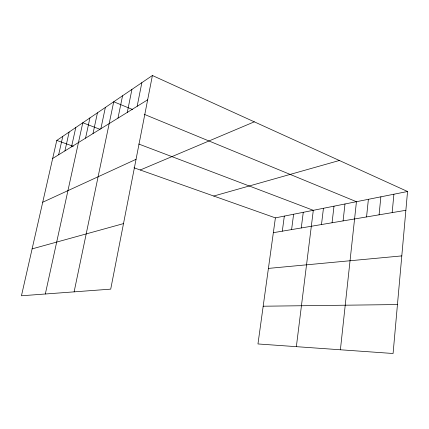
<?xml version="1.0" encoding="UTF-8"?>
<svg xmlns="http://www.w3.org/2000/svg" width="429" height="429" viewBox="0 0 429 429"><rect width="100%" height="100%" fill="white"/><g stroke="black" fill="none" stroke-linecap="round" stroke-linejoin="round"><path stroke-width="0.64" d="M407.55 191.5L393.082 353.496L257.963 343.956L275.397 217.878L407.55 191.5L152.402 75.504L56.773 140.433L21.45 295.774L110.714 289.141L152.402 75.504M392.17 212.612L393.902 194.224M379.075 214.822L380.866 196.831M366.554 216.94L368.388 199.319M340.395 349.774L356.44 201.705L144.192 114.307M343.082 220.903L344.986 203.989M332.062 222.764L333.998 206.183M321.487 224.549L323.445 208.285M296.359 346.664L313.309 210.312L138.755 144.026M301.265 227.965L303.271 212.312M291.597 229.595L293.618 214.243M282.298 231.167L284.336 216.093M137.157 106.301L141.854 82.663M127.279 112.403L131.928 89.404M117.97 118.152L122.565 95.758M74.115 291.859L113.728 101.759L132.491 109.486M100.874 128.711L105.362 107.438M93.002 133.569L97.442 112.816M85.543 138.176L89.924 117.921M45.324 293.999L82.786 122.769L100.054 129.327M71.52 146.836L75.794 127.515M64.924 150.906L69.139 132.035M58.65 154.783L62.806 136.331M52.665 158.478L147.656 99.818M42.718 202.231L136.047 159.315M140.24 170.002L254.3 121.831M213.733 196.037L339.344 160.494M32.111 248.884L123.498 223.611M273.348 232.679L405.872 210.296M268.409 268.404L401.801 255.898M263.181 306.22L397.452 304.558M56.773 140.433L73.338 146.3M133.982 167.782L275.397 217.878"/></g></svg>
